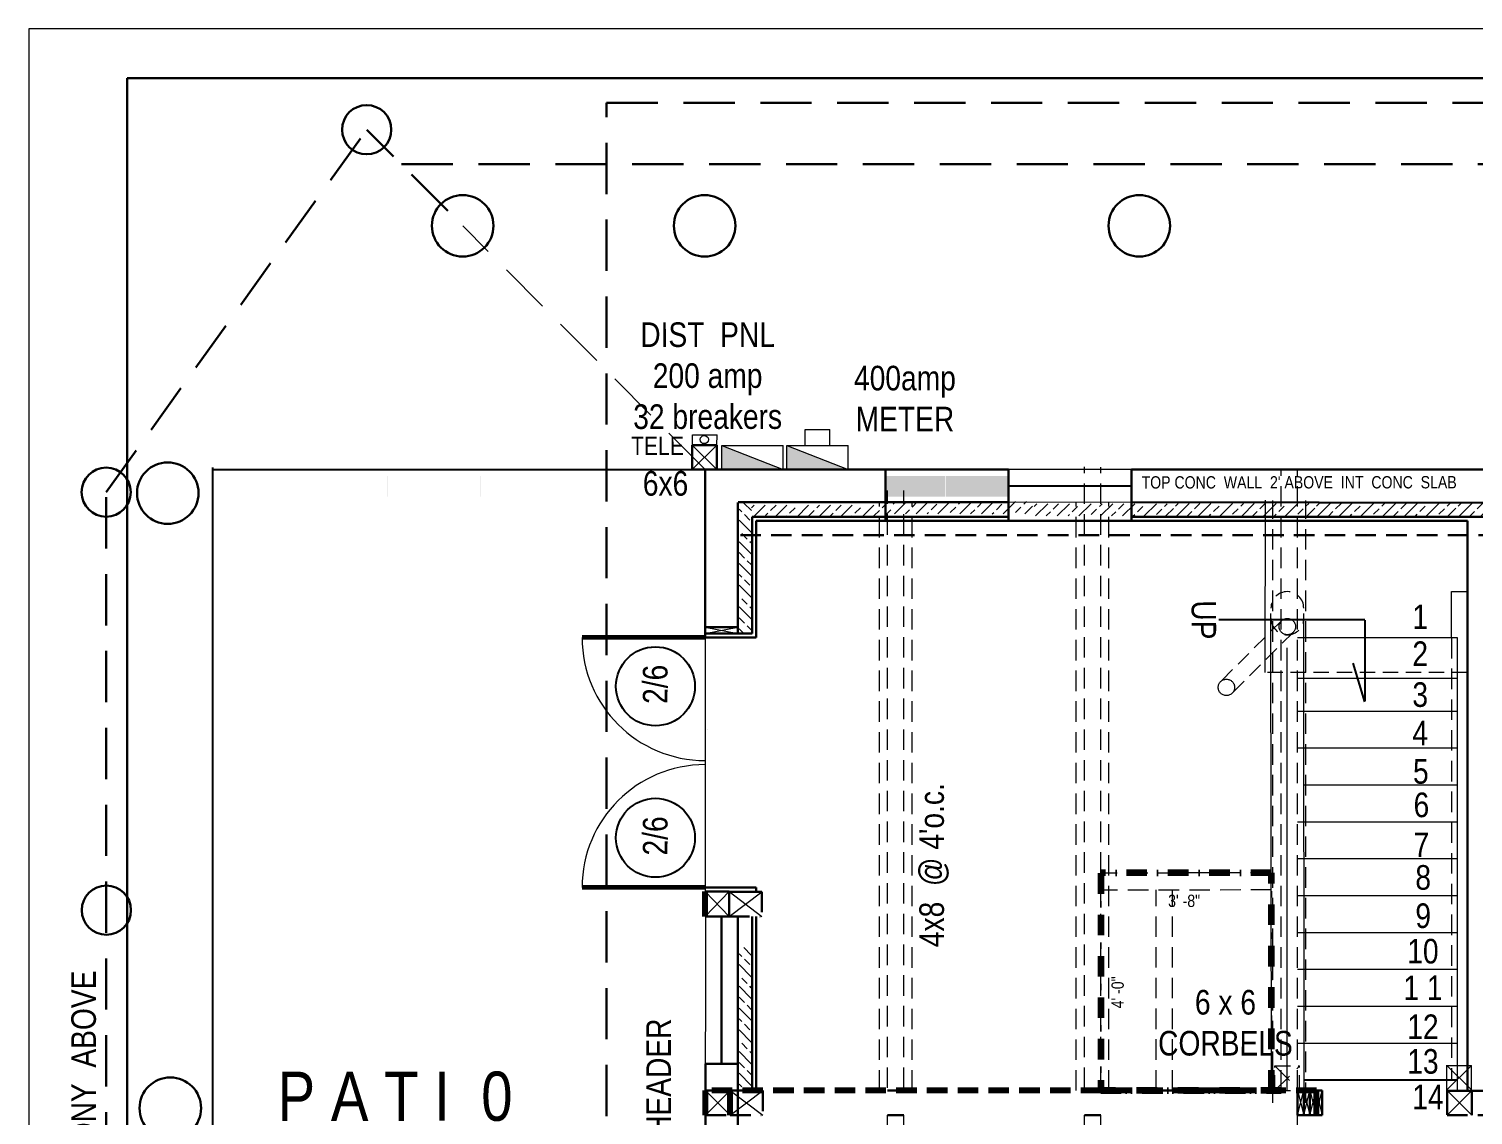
# Model space of a CAD drawing. Header units: inches. Extents: x -243 to 1653, y 5 to 1341.
# Drawn here: x -243.2 to 109, y 619.9 to 885 of the extents above; entities that cross this region are included whole.
import ezdxf

# ---------------------------------------------------------------- set-up
doc = ezdxf.new("R2010")
doc.units = ezdxf.units.IN
doc.header["$MEASUREMENT"] = 0
doc.linetypes.add('DASHDOT2', pattern=[0.5, 0.25, -0.125, 0, -0.125])
doc.linetypes.add('HIDDEN', pattern=[0.375, 0.25, -0.125])
for name, color, linetype, lineweight in [('CONCRETE', 7, 'Continuous', 25), ('DOORS', 7, 'Continuous', 60), ('ELEC SYMBOLS', 7, 'Continuous', 20), ('FLOOR BEAMS', 7, 'Continuous', 30), ('NEW FOOTING', 6, 'Continuous', 30), ('NEW FRAMMING', 6, 'Continuous', 30), ('PLUMBING', 5, 'Continuous', 20), ('ROOF', 7, 'HIDDEN', 30), ('STAIRS', 7, 'Continuous', 20), ('WALL FRAMING', 7, 'Continuous', 30), ('WALLS', 7, 'Continuous', 30), ('WINDOWS', 5, 'Continuous', 30)]:
    doc.layers.add(name, color=color, linetype=linetype, lineweight=lineweight)
for name, color, linetype in [('TEXT', 7, 'Continuous'), ('TEXT80', 15, 'Continuous'), ('TITLE BLOCK', 7, 'Continuous')]:
    doc.layers.add(name, color=color, linetype=linetype)
doc.styles.add('ARCHENT', font='technical.ttf', dxfattribs={"height": 6})

# ---------------------------------------------------------------- blocks, each defined once
blk = doc.blocks.new('A$C4B672F97')
at = {"layer": 'STAIRS', "color": 7, "linetype": 'HIDDEN', "lineweight": 9, "ltscale": 15}
for p, q in [((-3.14, 2.52), (-17.99, -12.33)), ((-0.31, -0.31), (-15.16, -15.16))]:
    blk.add_line(p, q, dxfattribs=at)
at = {"layer": 'STAIRS', "linetype": 'DASHDOT2', "lineweight": 9, "ltscale": 150}
for centre in [(-1.72, 1.1), (-16.57, -13.75)]:
    blk.add_circle(centre, 2, dxfattribs=at)
at = {"layer": 'STAIRS', "color": 7, "linetype": 'HIDDEN', "lineweight": 9, "ltscale": 15}
for centre, start, end in [((-1.72, 5.62), 0, 180), ((-1.72, 3.1), 180, 0)]:
    blk.add_arc(centre, 4, start, end, dxfattribs=at)

msp = doc.modelspace()

# ---------------------------------------------------------------- hatches: boundary and pattern name
at = {"layer": 'ELEC SYMBOLS', "linetype": 'Continuous', "lineweight": 20, "ltscale": 20}
for points in [[(-74.23, 783.28), (-74.23, 777.4), (-59.23, 777.4)], [(-58.4, 783.28), (-58.4, 777.4), (-43.4, 777.4)]]:
    msp.add_hatch(color=7, dxfattribs=at).paths.add_polyline_path(points)
at = {"layer": 'NEW FOOTING', "linetype": 'Continuous', "lineweight": 9, "ltscale": 25}
h = msp.add_hatch(dxfattribs=at)
h.set_pattern_fill('ANSI33', color=256, scale=15, angle=90, style=0)
h.set_pattern_definition([(135, (1196.1344, -4202.763), (-2.6516504, -2.6516504), []), (135, (1196.1344, -4200.1112), (-2.6516504, -2.6516504), [1.875, -0.9375])])
h.paths.add_polyline_path([(-70.02, 737.43), (-67.02, 737.43), (-67.02, 769.25), (-70.02, 769.25)])
h = msp.add_hatch(dxfattribs=at)
h.set_pattern_fill('ANSI33', color=256, scale=15, style=0)
h.set_pattern_definition([(45, (-5004.9994, -497.4128), (-2.6516504, 2.6516504), []), (45, (-5002.3477, -497.4128), (-2.6516504, 2.6516504), [1.875, -0.9375])])
h.paths.add_polyline_path([(-66.98, 768.74), (-66.98, 765.74), (-32.98, 765.74), (-32.98, 768.74)])
h = msp.add_hatch(dxfattribs=at)
h.set_pattern_fill('ANSI33', color=256, scale=15, style=0)
h.set_pattern_definition([(45, (-4970.465, -496.5565), (-2.6516504, 2.6516504), []), (45, (-4967.8133, -496.5565), (-2.6516504, 2.6516504), [1.875, -0.9375])])
h.paths.add_polyline_path([(-32.45, 769.6), (-32.45, 766.6), (1.55, 766.6), (1.55, 769.6)])
h = msp.add_hatch(dxfattribs=at)
h.set_pattern_fill('ANSI33', color=256, scale=15, style=0)
h.set_pattern_definition([(45, (-4936.102, -497.0703), (-2.6516504, 2.6516504), []), (45, (-4933.4503, -497.0703), (-2.6516504, 2.6516504), [1.875, -0.9375])])
h.paths.add_polyline_path([(1.92, 769.09), (1.92, 766.09), (35.92, 766.09), (35.92, 769.09)])
h = msp.add_hatch(dxfattribs=at)
h.set_pattern_fill('ANSI33', color=256, scale=15, style=0)
h.set_pattern_definition([(45, (-4901.6196, -496.9874), (-2.6516504, 2.6516504), []), (45, (-4898.968, -496.9874), (-2.6516504, 2.6516504), [1.875, -0.9375])])
h.paths.add_polyline_path([(36.4, 769.17), (36.4, 766.17), (70.4, 766.17), (70.4, 769.17)])
h = msp.add_hatch(dxfattribs=at)
h.set_pattern_fill('ANSI33', color=256, scale=15, style=0)
h.set_pattern_definition([(45, (-4867.2175, -496.997), (-2.6516504, 2.6516504), []), (45, (-4864.5658, -496.997), (-2.6516504, 2.6516504), [1.875, -0.9375])])
h.paths.add_polyline_path([(70.8, 769.16), (70.8, 766.16), (104.8, 766.16), (104.8, 769.16)])
h = msp.add_hatch(dxfattribs=at)
h.set_pattern_fill('ANSI33', color=256, scale=15, style=0)
h.set_pattern_definition([(45, (-4832.683, -496.997), (-2.6516504, 2.6516504), []), (45, (-4830.0314, -496.997), (-2.6516504, 2.6516504), [1.875, -0.9375])])
h.paths.add_polyline_path([(114.19, 766.16), (114.19, 769.16), (105.33, 769.16), (105.33, 766.16)])
h = msp.add_hatch(dxfattribs=at)
h.set_pattern_fill('ANSI33', color=256, scale=15, angle=90, style=0)
h.set_pattern_definition([(135, (1196.1232, -4311.221), (-2.6516504, -2.6516504), []), (135, (1196.1232, -4308.5695), (-2.6516504, -2.6516504), [1.875, -0.9375])])
h.paths.add_polyline_path([(-70.03, 626.8), (-67.03, 626.8), (-67.03, 660.8), (-70.03, 660.8)])
at = {"layer": 'WALLS', "linetype": 'Continuous', "lineweight": 20, "ltscale": 20}
h = msp.add_hatch(dxfattribs=at)
h.set_pattern_fill('ZIGZAG', color=6, scale=10, style=0)
h.set_pattern_definition([(360, (-313.4814, 5.9303), (1.25, 1.25), [1.25, -1.25]), (90, (-312.2314, 5.9303), (-1.25, 1.25), [1.25, -1.25])])
h.paths.add_polyline_path([(-155.85, 775.84), (-155.85, 770.84), (-155.8, 770.84), (-155.8, 775.84)])
h.paths.add_polyline_path([(-34.32, 775.83), (-34.32, 770.83), (-19.79, 770.82), (-19.79, 775.83)])
h = msp.add_hatch(dxfattribs=at)
h.set_pattern_fill('ZIGZAG', color=6, scale=10, style=0)
h.set_pattern_definition([(360, (-293.2991, 5.9303), (1.25, 1.25), [1.25, -1.25]), (90, (-292.0491, 5.9303), (-1.25, 1.25), [1.25, -1.25])])
h.paths.add_polyline_path([(-135.66, 775.84), (-135.66, 770.84), (-135.62, 770.84), (-135.62, 775.84)])
h.paths.add_polyline_path([(-10.31, 770.83), (-10.31, 775.83), (-19.64, 775.83), (-19.64, 770.83)])
h = msp.add_hatch(dxfattribs=at)
h.set_pattern_fill('ZIGZAG', color=6, scale=10, style=0)
h.set_pattern_definition([(360, (-290.6515, 5.9363), (1.25, 1.25), [1.25, -1.25]), (90, (-289.4015, 5.9363), (-1.25, 1.25), [1.25, -1.25])])
h.paths.add_polyline_path([(-133.02, 775.84), (-133.02, 770.84), (-132.97, 770.84), (-132.97, 775.84)])
h.paths.add_polyline_path([(-4.32, 770.83), (-4.32, 775.84), (-11.63, 775.84), (-11.63, 770.83)])

# ---------------------------------------------------------------- linework, layer by layer
at = {"layer": 'CONCRETE', "ltscale": 15}
for p, q in [((-198.32, 424.7), (-198.32, 777.9)), ((-198.32, 777.4), (-78.32, 777.4))]:
    msp.add_line(p, q, dxfattribs=at)
at = {"layer": 'DOORS', "color": 6, "linetype": 'Continuous', "ltscale": 15}
for p, q in [((-78.31, 736.43), (-108.31, 736.43)), ((-78.31, 675.43), (-108.31, 675.43))]:
    msp.add_line(p, q, dxfattribs=at)
at = {"layer": 'DOORS', "color": 6, "linetype": 'Continuous', "lineweight": 9, "ltscale": 20}
for centre, start, end in [((-78.31, 736.43), 180, 270), ((-78.31, 675.43), 90, 180)]:
    msp.add_arc(centre, 30, start, end, dxfattribs=at)
at = {"layer": 'ELEC SYMBOLS', "color": 7, "linetype": 'Continuous', "lineweight": 20, "ltscale": 20}
for p, q in [((-81.36, 783.41), (-81.4, 785.86)), ((-81.4, 785.86), (-75.4, 785.86)), ((-75.42, 783.39), (-75.4, 785.86)), ((-53.9, 783.28), (-53.9, 787.16)), ((-53.9, 787.16), (-47.9, 787.16)), ((-47.9, 783.28), (-47.9, 787.16)), ((-74.23, 777.4), (-74.23, 783.28)), ((-74.23, 783.28), (-59.23, 783.28)), ((-74.23, 783.28), (-59.23, 777.4)), ((-59.23, 777.4), (-59.23, 783.28)), ((-58.4, 777.4), (-58.4, 783.28)), ((-58.4, 783.28), (-43.4, 783.28)), ((-58.4, 783.28), (-43.4, 777.4)), ((-43.4, 777.4), (-43.4, 783.28))]:
    msp.add_line(p, q, dxfattribs=at)
at = {"layer": 'ELEC SYMBOLS', "color": 7, "lineweight": 20, "ltscale": 15}
msp.add_circle((-78.51, 784.74), 1, dxfattribs=at)
at = {"layer": 'FLOOR BEAMS', "color": 7, "linetype": 'HIDDEN', "lineweight": 20, "ltscale": 20}
for p, q in [((14.19, 626.53), (14.19, 778.05)), ((18.19, 626.53), (18.19, 778.02)), ((-33.81, 626.53), (-33.81, 772.28)), ((-29.81, 626.53), (-29.81, 772.28)), ((59.67, 679.06), (18.17, 678.91)), ((59.81, 674.84), (18.11, 674.8)), ((31.68, 625.9), (31.68, 674.9)), ((35.68, 625.9), (35.68, 674.9)), ((66.19, 465.41), (66.19, 625.87)), ((-33.81, 465.42), (-33.81, 619.9)), ((-29.81, 465.42), (-29.81, 619.9)), ((14.19, 465.42), (14.19, 619.9)), ((18.19, 465.41), (18.19, 619.9))]:
    msp.add_line(p, q, dxfattribs=at)
at = {"layer": 'FLOOR BEAMS', "color": 6, "linetype": 'HIDDEN', "lineweight": 20, "ltscale": 20}
for p, q in [((-35.81, 625.87), (-35.81, 769.4)), ((-27.81, 625.87), (-27.81, 769.4)), ((12.19, 625.87), (12.19, 769.4)), ((20.19, 625.87), (20.19, 769.4)), ((60.19, 622.9), (60.19, 769.9)), ((68.19, 622.9), (68.19, 769.9))]:
    msp.add_line(p, q, dxfattribs=at)
at = {"layer": 'FLOOR BEAMS', "color": 7, "linetype": 'Continuous', "lineweight": 5, "ltscale": 20}
for p, q in [((-78.25, 668.4), (-72.44, 674.43)), ((-78.25, 674.43), (-72.44, 668.4)), ((-78.19, 619.9), (-72.19, 625.9)), ((-78.19, 625.9), (-72.19, 619.9)), ((-72.19, 619.9), (-64.19, 625.9)), ((-72.19, 625.9), (-64.19, 619.9))]:
    msp.add_line(p, q, dxfattribs=at)
at = {"layer": 'FLOOR BEAMS', "color": 7, "linetype": 'HIDDEN', "lineweight": 30, "ltscale": 20}
for p, q in [((-72.44, 674.43), (-72.44, 668.4)), ((-72.19, 625.9), (-72.19, 619.9)), ((-64.19, 625.9), (-64.19, 619.9))]:
    msp.add_line(p, q, dxfattribs=at)
at = {"layer": 'FLOOR BEAMS', "color": 6, "linetype": 'Continuous', "lineweight": 5, "ltscale": 20}
for p, q in [((-72.44, 674.43), (-64.44, 668.4)), ((-72.44, 668.4), (-64.44, 674.4))]:
    msp.add_line(p, q, dxfattribs=at)
at = {"layer": 'FLOOR BEAMS', "color": 6, "linetype": 'HIDDEN', "lineweight": 30, "ltscale": 20}
msp.add_line((-64.44, 674.4), (-64.44, 668.4), dxfattribs=at)
at = {"layer": 'FLOOR BEAMS', "color": 7, "linetype": 'HIDDEN', "lineweight": 80, "ltscale": 20}
msp.add_line((70.81, 625.9), (-78.19, 625.9), dxfattribs=at)
msp.add_line((70.81, 625.9), (-78.19, 625.9), dxfattribs=at)
at = {"layer": 'FLOOR BEAMS', "color": 7, "ltscale": 20}
for p, q in [((-33.81, 625.9), (-29.81, 625.9)), ((14.19, 625.9), (18.19, 625.9)), ((31.68, 625.9), (35.68, 625.9)), ((-33.81, 619.9), (-29.81, 619.9)), ((14.19, 619.9), (18.19, 619.9))]:
    msp.add_line(p, q, dxfattribs=at)
at = {"layer": 'FLOOR BEAMS', "lineweight": 9, "ltscale": 20}
for p, q in [((66.19, 619.9), (67.69, 625.9)), ((66.19, 625.9), (67.69, 619.9)), ((67.69, 619.9), (69.19, 625.9)), ((67.69, 625.9), (69.19, 619.9)), ((69.19, 619.9), (70.69, 625.9)), ((69.19, 625.9), (70.69, 619.9)), ((70.69, 619.9), (72.19, 625.9)), ((70.69, 625.9), (72.19, 619.9))]:
    msp.add_line(p, q, dxfattribs=at)
at = {"layer": 'FLOOR BEAMS', "ltscale": 20}
for p, q in [((66.19, 625.9), (70.69, 625.9)), ((70.69, 625.9), (72.19, 625.9)), ((66.19, 619.9), (70.69, 619.9)), ((70.69, 619.9), (72.19, 619.9))]:
    msp.add_line(p, q, dxfattribs=at)
at = {"layer": 'NEW FRAMMING', "color": 6, "linetype": 'Continuous', "lineweight": 9, "ltscale": 20}
msp.add_line((102.62, 632.05), (108.62, 632.05), dxfattribs=at)
at = {"layer": 'ROOF', "linetype": 'HIDDEN', "ltscale": 50}
for p, q in [((-102.32, 375.9), (-102.32, 866.9)), ((-102.32, 866.9), (425.68, 866.9))]:
    msp.add_line(p, q, dxfattribs=at)
at = {"layer": 'STAIRS', "linetype": 'Continuous', "lineweight": 20, "ltscale": 15}
for p, q in [((58.26, 769.92), (58.24, 727.92)), ((103.69, 736.44), (103.69, 747.67)), ((59.82, 625.89), (59.68, 742.3)), ((67.82, 625.9), (67.68, 742.31)), ((63.68, 625.9), (63.68, 733.9)), ((105.19, 726.4), (66.19, 726.4))]:
    msp.add_line(p, q, dxfattribs=at)
at = {"layer": 'STAIRS', "color": 7, "linetype": 'Continuous', "lineweight": 9, "ltscale": 20}
msp.add_line((103.75, 747.67), (107.75, 747.67), dxfattribs=at)
at = {"layer": 'STAIRS', "lineweight": 20, "ltscale": 15}
for p, q in [((105.19, 736.4), (66.19, 736.4)), ((105.19, 718.4), (66.19, 718.4)), ((105.19, 709.4), (66.19, 709.4)), ((105.19, 700.4), (67.61, 700.4)), ((105.19, 691.4), (66.19, 691.4)), ((105.19, 682.4), (66.19, 682.4)), ((105.19, 673.4), (66.19, 673.4)), ((105.19, 664.4), (66.19, 664.4)), ((105.19, 655.4), (66.19, 655.4)), ((105.19, 646.4), (66.19, 646.4)), ((105.19, 637.4), (66.19, 637.4))]:
    msp.add_line(p, q, dxfattribs=at)
at = {"layer": 'STAIRS', "linetype": 'HIDDEN', "lineweight": 9, "ltscale": 20}
msp.add_line((103.69, 736.34), (103.69, 628.34), dxfattribs=at)
at = {"layer": 'STAIRS', "color": 6, "linetype": 'HIDDEN', "lineweight": 20, "ltscale": 15}
msp.add_line((107.6, 727.92), (58.24, 727.92), dxfattribs=at)
at = {"layer": 'TEXT', "linetype": 'Continuous', "ltscale": 15}
for p, q in [((46.99, 740.82), (82.57, 740.82)), ((82.57, 740.71), (82.57, 720.96)), ((82.57, 720.74), (79.71, 730.21))]:
    msp.add_line(p, q, dxfattribs=at)
at = {"layer": 'TEXT', "color": 6, "linetype": 'Continuous', "ltscale": 15}
for centre in [(-90.42, 724.53), (-90.42, 687.57)]:
    msp.add_circle(centre, 9.63, dxfattribs=at)
at = {"layer": 'TITLE BLOCK', "color": 7, "linetype": 'Continuous', "lineweight": 0, "ltscale": 0.5}
for p, q in [((572.77, 884.95), (-243.22, 884.95)), ((-243.22, 884.95), (-243.22, 356.95))]:
    msp.add_line(p, q, dxfattribs=at)
at = {"layer": 'TITLE BLOCK', "color": 7, "linetype": 'Continuous', "lineweight": 30, "ltscale": 0.5}
for p, q in [((-219.22, 872.95), (-219.22, 368.95)), ((560.77, 872.95), (-219.22, 872.95))]:
    msp.add_line(p, q, dxfattribs=at)
at = {"layer": 'WALL FRAMING', "linetype": 'HIDDEN', "ltscale": 50}
for p, q in [((-224.37, 771.91), (-160.83, 860.35)), ((-141.03, 840.55), (-160.83, 860.35)), ((-152.32, 851.9), (401.68, 851.9)), ((-224.32, 476.9), (-224.37, 771.91))]:
    msp.add_line(p, q, dxfattribs=at)
at = {"layer": 'WALL FRAMING', "linetype": 'HIDDEN', "lineweight": 9, "ltscale": 50}
msp.add_line((-78.32, 777.4), (-137.42, 836.9), dxfattribs=at)
at = {"layer": 'WALL FRAMING', "ltscale": 15}
for p, q in [((-81.45, 777.4), (-81.45, 783.4)), ((-81.45, 777.4), (-81.45, 783.4)), ((-75.45, 777.4), (-75.45, 783.4)), ((-75.45, 777.4), (-81.45, 777.4)), ((-78.31, 736.43), (-78.32, 777.4)), ((-77.78, 777.43), (-4.32, 777.4)), ((25.68, 777.43), (135.18, 777.4)), ((-70.31, 738.93), (-70.32, 769.4)), ((-70.31, 738.93), (-70.32, 769.4)), ((-70.23, 769.43), (-4.21, 769.43)), ((25.68, 769.43), (135.26, 769.24)), ((-78.25, 668.4), (-72.44, 668.4)), ((-70.32, 649.9), (-70.32, 668.4)), ((-70.32, 659.89), (-70.32, 625.9)), ((-78.25, 632.4), (-70.38, 632.4)), ((-78.19, 625.9), (-78.19, 632.4)), ((105.19, 628.42), (67.82, 628.54)), ((-70.32, 612.9), (-70.32, 625.9)), ((66.19, 625.9), (66.19, 619.9)), ((67.69, 625.9), (67.69, 619.9)), ((69.19, 625.93), (69.19, 619.93)), ((72.19, 625.9), (72.19, 619.9)), ((-78.19, 612.77), (-78.19, 620.64)), ((-78.19, 612.77), (-78.19, 620.64))]:
    msp.add_line(p, q, dxfattribs=at)
at = {"layer": 'WALL FRAMING', "color": 7, "ltscale": 15}
for p, q in [((-75.45, 783.4), (-81.45, 783.4)), ((-78.19, 620.4), (-78.19, 625.9)), ((-72.19, 620.4), (-72.19, 625.9))]:
    msp.add_line(p, q, dxfattribs=at)
at = {"layer": 'WALL FRAMING', "lineweight": 9, "ltscale": 15}
for p, q in [((25.68, 777.43), (-4.32, 777.4)), ((25.68, 769.43), (-4.32, 769.4))]:
    msp.add_line(p, q, dxfattribs=at)
at = {"layer": 'WALL FRAMING', "color": 6, "ltscale": 20}
for p, q in [((-4.32, 769.4), (-4.32, 764.89)), ((25.68, 769.4), (25.68, 764.89))]:
    msp.add_line(p, q, dxfattribs=at)
at = {"layer": 'WALL FRAMING', "color": 6, "ltscale": 15}
for p, q in [((-66.82, 765.92), (-4.32, 765.91)), ((-66.81, 737.43), (-66.82, 765.92)), ((-65.81, 736.43), (-65.82, 764.92)), ((-65.82, 764.92), (107.6, 764.91)), ((25.68, 765.91), (129.12, 765.9)), ((107.6, 764.91), (107.6, 625.92)), ((-78.31, 738.93), (-70.31, 738.93)), ((-78.31, 737.43), (-66.81, 737.43)), ((-78.31, 736.43), (-65.81, 736.43)), ((-78.31, 675.43), (-70.31, 675.43)), ((-72.45, 674.42), (-64.44, 674.4)), ((-70.31, 675.43), (-65.81, 675.43)), ((-65.81, 674.4), (-65.81, 675.43)), ((-66.82, 625.9), (-66.82, 668.4)), ((-65.82, 625.9), (-65.82, 668.4)), ((118.2, 625.86), (102.66, 625.86))]:
    msp.add_line(p, q, dxfattribs=at)
at = {"layer": 'WALL FRAMING', "color": 7, "linetype": 'HIDDEN', "lineweight": 30, "ltscale": 20}
msp.add_line((-69.7, 761.45), (393.68, 761.43), dxfattribs=at)
at = {"layer": 'WALL FRAMING', "color": 6, "linetype": 'DASHDOT2', "lineweight": 30, "ltscale": 20}
for p, q in [((-70.31, 738.93), (-70.31, 737.43)), ((-72.44, 668.4), (-64.44, 668.4))]:
    msp.add_line(p, q, dxfattribs=at)
at = {"layer": 'WALL FRAMING', "color": 1, "linetype": 'DASHDOT2', "lineweight": 100, "ltscale": 20}
for p, q in [((59.75, 679.06), (18.17, 679.06)), ((18.19, 678.91), (18.19, 625.9)), ((59.8, 625.9), (59.81, 679.06)), ((18.19, 625.9), (62.19, 625.9)), ((62.21, 625.94), (18.26, 625.94))]:
    msp.add_line(p, q, dxfattribs=at)
at = {"layer": 'WALL FRAMING', "color": 7, "lineweight": 80, "ltscale": 15}
for p, q in [((-78.25, 668.4), (-78.25, 674.43)), ((-78.19, 619.9), (-78.19, 625.9)), ((-72.19, 619.9), (-72.19, 625.9))]:
    msp.add_line(p, q, dxfattribs=at)
at = {"layer": 'WALL FRAMING', "color": 6, "lineweight": 30, "ltscale": 15}
msp.add_line((-72.44, 668.4), (-72.44, 674.43), dxfattribs=at)
at = {"layer": 'WALL FRAMING', "color": 6, "linetype": 'HIDDEN', "lineweight": 9, "ltscale": 15}
for p, q in [((60.68, 625.9), (60.68, 631.9)), ((60.68, 631.9), (66.68, 631.9)), ((66.68, 625.9), (66.68, 631.9)), ((60.68, 625.9), (66.68, 625.9))]:
    msp.add_line(p, q, dxfattribs=at)
at = {"layer": 'WALL FRAMING', "color": 6, "linetype": 'HIDDEN', "lineweight": 9, "ltscale": 20}
for p, q in [((60.68, 631.9), (66.68, 625.9)), ((60.68, 625.9), (66.68, 631.9))]:
    msp.add_line(p, q, dxfattribs=at)
at = {"layer": 'WALL FRAMING', "color": 6, "linetype": 'Continuous', "lineweight": 9, "ltscale": 15}
for p, q in [((102.62, 626.08), (102.62, 632.08)), ((108.62, 626.05), (108.62, 632.05))]:
    msp.add_line(p, q, dxfattribs=at)
at = {"layer": 'WALL FRAMING', "color": 6, "linetype": 'Continuous', "lineweight": 9, "ltscale": 20}
for p, q in [((102.62, 632.05), (108.62, 626.05)), ((102.62, 626.05), (108.62, 632.05)), ((102.66, 625.93), (108.66, 619.93)), ((102.66, 619.93), (108.66, 625.93))]:
    msp.add_line(p, q, dxfattribs=at)
at = {"layer": 'WALL FRAMING', "color": 7, "linetype": 'DASHDOT2', "lineweight": 30, "ltscale": 20}
for p, q in [((-78.19, 625.9), (-72.19, 625.9)), ((-72.19, 625.9), (-64.19, 625.9)), ((-78.19, 619.9), (-72.19, 619.9)), ((-72.19, 619.9), (-64.19, 619.9))]:
    msp.add_line(p, q, dxfattribs=at)
at = {"layer": 'WALL FRAMING', "lineweight": 80, "ltscale": 15}
msp.add_line((70.69, 625.9), (70.69, 619.9), dxfattribs=at)
at = {"layer": 'WALL FRAMING', "color": 6, "linetype": 'Continuous', "lineweight": 30, "ltscale": 15}
for p, q in [((102.66, 619.97), (102.66, 625.97)), ((108.66, 619.93), (108.66, 625.93))]:
    msp.add_line(p, q, dxfattribs=at)
at = {"layer": 'WALL FRAMING', "color": 6, "linetype": 'HIDDEN', "lineweight": 30, "ltscale": 20}
msp.add_line((102.66, 619.93), (114.6, 619.88), dxfattribs=at)
at = {"layer": 'WALL FRAMING', "ltscale": 15}
for centre, radius in [((-160.83, 860.35), 6), ((-137.42, 836.9), 7.5), ((-78.42, 836.9), 7.5), ((27.58, 836.9), 7.5), ((-209.35, 771.67), 7.5), ((-224.37, 771.91), 6), ((-224.32, 669.9), 6), ((-208.73, 621.6), 7.5)]:
    msp.add_circle(centre, radius, dxfattribs=at)
at = {"layer": 'WALLS', "linetype": 'Continuous', "lineweight": 9, "ltscale": 15}
for p, q in [((-81.45, 783.4), (-75.45, 777.4)), ((-81.45, 777.4), (-75.45, 783.4)), ((-70.32, 649.9), (-70.32, 625.9))]:
    msp.add_line(p, q, dxfattribs=at)
at = {"layer": 'WALLS', "linetype": 'Continuous', "ltscale": 20}
for p, q in [((-34.32, 769.4), (-34.32, 777.4)), ((-4.32, 769.4), (-4.32, 777.4)), ((25.68, 769.43), (25.68, 777.43))]:
    msp.add_line(p, q, dxfattribs=at)
at = {"layer": 'WALLS', "linetype": 'HIDDEN', "lineweight": 9, "ltscale": 20}
for p, q in [((62.19, 625.87), (62.19, 777.39)), ((66.19, 625.87), (66.19, 777.39))]:
    msp.add_line(p, q, dxfattribs=at)
at = {"layer": 'WALLS', "color": 6, "linetype": 'Continuous', "ltscale": 20}
msp.add_line((-34.32, 764.92), (-34.32, 769.43), dxfattribs=at)
at = {"layer": 'WALLS', "color": 6, "linetype": 'Continuous', "lineweight": 9, "ltscale": 20}
for p, q in [((-78.31, 738.93), (-70.31, 737.43)), ((-78.31, 737.43), (-70.31, 738.93))]:
    msp.add_line(p, q, dxfattribs=at)
at = {"layer": 'WALLS', "lineweight": 9, "ltscale": 15}
for p, q in [((-78.31, 736.43), (-78.25, 674.43)), ((-78.19, 668.4), (-78.32, 609.58))]:
    msp.add_line(p, q, dxfattribs=at)
at = {"layer": 'WALLS', "linetype": 'Continuous', "lineweight": 9, "ltscale": 20}
for p, q in [((105.19, 626.05), (105.19, 736.4)), ((-77.77, 714.11), (-77.77, 714.11)), ((-77.77, 714.11), (-77.77, 714.11))]:
    msp.add_line(p, q, dxfattribs=at)
at = {"layer": 'WALLS', "color": 7, "ltscale": 15}
for p, q in [((-78.25, 674.43), (-72.44, 674.43)), ((-78.25, 668.4), (-72.44, 668.4))]:
    msp.add_line(p, q, dxfattribs=at)
at = {"layer": 'WALLS', "ltscale": 15}
msp.add_line((71.18, 625.93), (71.68, 625.93), dxfattribs=at)
at = {"layer": 'WINDOWS', "ltscale": 15}
for p, q in [((-4.25, 773.41), (25.68, 773.43)), ((-74.32, 632.4), (-74.32, 668.4))]:
    msp.add_line(p, q, dxfattribs=at)

# ---------------------------------------------------------------- block references
at = {"layer": 'PLUMBING', "color": 7, "linetype": 'Continuous', "lineweight": 20, "ltscale": 20}
msp.add_blockref('A$C4B672F97', (65.41, 738.01), dxfattribs=at)

# ---------------------------------------------------------------- texts
at = {"layer": 'FLOOR BEAMS', "color": 3, "insert": (-22.46, 680.89), "char_height": 6, "width": 360.0625, "attachment_point": 5, "rotation": 90.0328, "style": 'ARCHENT'}
msp.add_mtext("{\\C7;4x8  @ 4'o.c.}", dxfattribs=at)
at = {"layer": 'TEXT80', "color": 3, "char_height": 6, "width": 360.0625, "attachment_point": 5, "style": 'ARCHENT'}
for s, insert, rotation in [('{\\C7;DIST  PNL\\P200 amp\\P32 breakers}', (-77.69, 800.3), 0.0328), ('{\\C7;400amp\\PMETER}', (-29.57, 794.74), 0.0328), ('{\\C7;BALCONY  ABOVE}', (-229.82, 625), 90.0328)]:
    msp.add_mtext(s, dxfattribs=dict(at, insert=insert, rotation=rotation))
at = {"layer": 'TEXT80', "color": 7, "insert": (-89.92, 783.19), "char_height": 4.5, "width": 270.0469, "attachment_point": 5, "rotation": 0.0328, "style": 'ARCHENT'}
msp.add_mtext('TELE', dxfattribs=at)
at = {"layer": 'TEXT80', "width": 360.0625, "attachment_point": 5, "style": 'ARCHENT'}
for s, insert, char_height, rotation in [('{\\C7;6x6}', (-87.95, 774.01), 6, 0.0328), ("{\\C7;TOP CONC  WALL  2' ABOVE  INT  CONC  SLAB }", (66.57, 774.29), 3, 0.0328), ('{\\C7;UP}', (43.29, 740.74), 6, 270.0328), ('{\\C7;1}', (96.09, 741.49), 6, 0.0328), ('{\\C7;2}', (96.09, 732.49), 6, 0.0328), ('{\\C7;3}', (96.09, 722.47), 6, 0.0328), ('{\\C7;4}', (96.09, 713.12), 6, 0.0328), ('{\\C7;5}', (96.25, 703.72), 6, 0.0328), ('{\\C7;6}', (96.39, 695.56), 6, 0.0328), ('{\\C7;7}', (96.39, 685.85), 6, 0.0328), ('{\\C7;8}', (96.82, 677.86), 6, 0.0328), ('{\\C7;9}', (96.82, 668.52), 6, 0.0328), ('{\\C7;10}', (96.76, 659.86), 6, 0.0328), ('{\\C7;1 1}', (96.76, 650.97), 6, 0.0328), ('{\\C7;8" x 18" HEADER}', (-89.6, 616.4), 6, 90.0328), ('{\\C7;12}', (96.76, 641.46), 6, 0.0328), ('{\\C7;13}', (96.76, 632.97), 6, 0.0328), ('{\\C7;P A T I  0}', (-153.91, 624.42), 12, 0.0328), ('{\\C7;14}', (97.98, 624.35), 6, 0.0328)]:
    msp.add_mtext(s, dxfattribs=dict(at, insert=insert, char_height=char_height, rotation=rotation))
at = {"layer": 'TEXT80', "color": 6, "char_height": 6, "width": 360.0625, "attachment_point": 5, "style": 'ARCHENT'}
for s, insert, rotation in [('2/6', (-90.43, 725.02), 89.9672), ('2/6', (-90.43, 688.03), 89.9672), ('6 x 6\\PCORBELS', (48.6, 642.4), 359.9672)]:
    msp.add_mtext(s, dxfattribs=dict(at, insert=insert, rotation=rotation))
at = {"layer": 'TEXT80', "color": 1, "char_height": 3, "width": 360.0625, "attachment_point": 5, "style": 'ARCHENT'}
for s, insert, rotation in [('\\A1;{\\C7;\\P}3\' -8"', (38.52, 674.67), 0.0328), ('\\A1;{\\C7;\\P}4\' -0"', (19.82, 649.85), 90.0328)]:
    msp.add_mtext(s, dxfattribs=dict(at, insert=insert, rotation=rotation))

doc.saveas('drawing.dxf')
